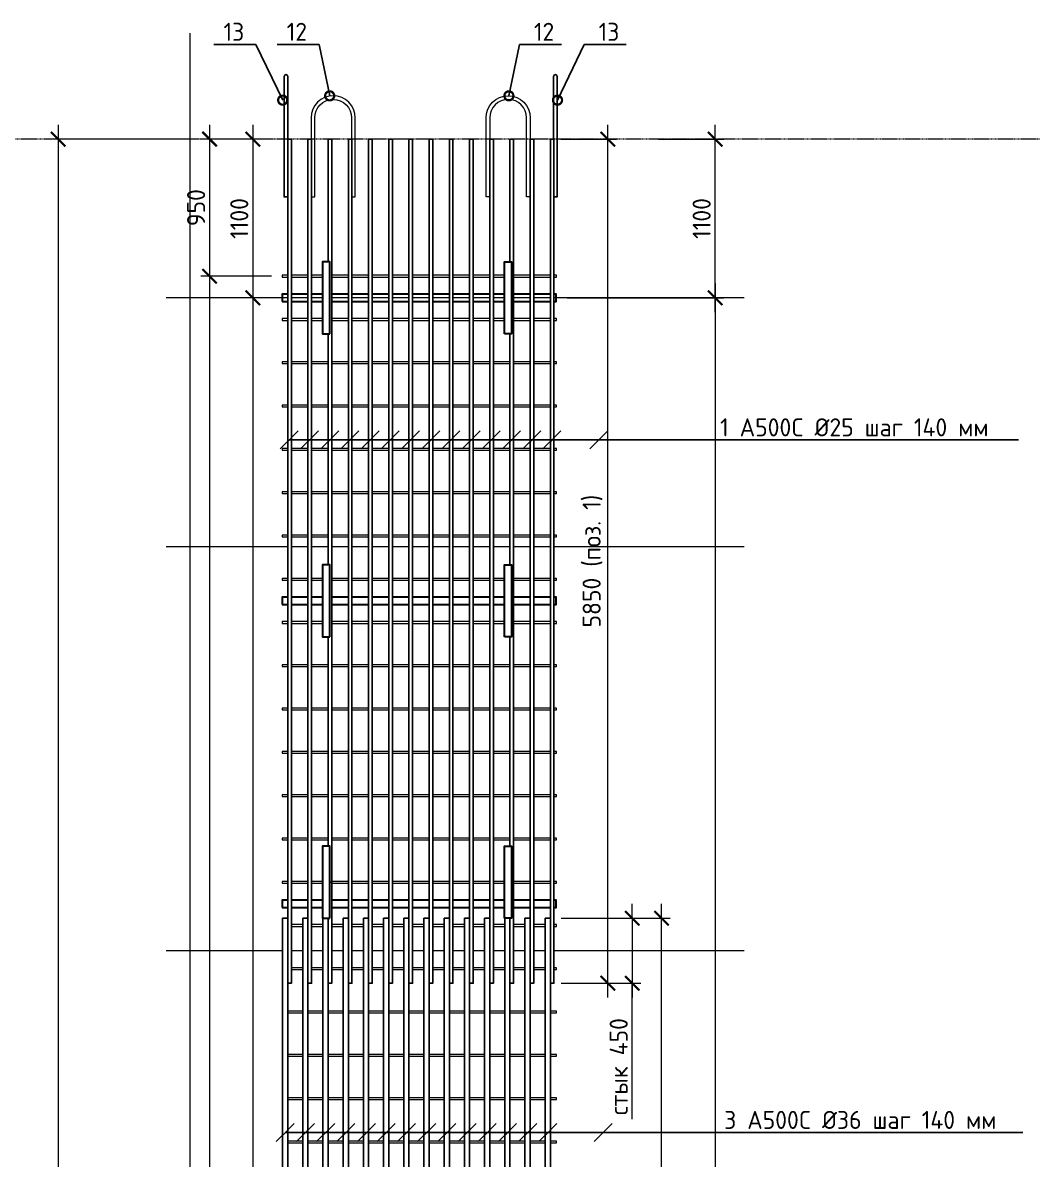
# Model space of a CAD drawing. Header units: millimetres. Extents: x -65574 to 111613, y -106550 to -50518.
# Drawn here: x 17013 to 24010, y -77123 to -69246 of the extents above; entities that cross this region are included whole.
import ezdxf
from ezdxf import colors
from ezdxf.entities.mleader import LeaderData, LeaderLine
from ezdxf.math import Vec2, Vec3

# ---------------------------------------------------------------- set-up
doc = ezdxf.new("R2010")
doc.units = ezdxf.units.MM
doc.linetypes.add('невидимая', pattern=[0.375, 0.25, -0.125])
doc.layers.get('Defpoints').update_dxf_attribs({"color": 6})
doc.layers.add('Dim', color=11, linetype='Continuous', lineweight=13)
doc.layers.add('К_Арматура', color=140, linetype='Continuous')
doc.styles.add('GOST-2.304_Type-B', font='GOST Common.ttf')
doc.styles.get("Standard").update_dxf_attribs({"font": 'arial.ttf'})
doc.dimstyles.new('УРСТ', dxfattribs={"dimtxt": 2.5, "dimasz": 2, "dimexe": 1.2, "dimexo": 1.5, "dimtad": 1, "dimdec": 0, "dimrnd": 1, "dimtxsty": 'GOST-2.304_Type-B', "dimblk": 'ARCHTICK', "dimcen": 2, "dimdle": 2, "dimazin": 3, "dimtfac": 1, "dimtdec": 0, "dimtmove": 1, "dimatfit": 0, "dimldrblk": 'NONE', "dimlwd": 15, "dimlwe": 15})

# ---------------------------------------------------------------- blocks, each defined once
blk = doc.blocks.new('*U32')
at = {"lineweight": 30, "ltscale": 100}
blk.add_lwpolyline([(-950, -25), (950, -25), (950, 25), (-950, 25)], close=True, dxfattribs=at)
blk = doc.blocks.new('*U33')
at = {"color": 0, "linetype": 'ByBlock', "lineweight": -2, "transparency": 16777216}
for p in [(0, 0), (0, -2100), (0, -4200)]:
    blk.add_blockref('*U32', p, dxfattribs=at)
blk = doc.blocks.new('_ArchTick')
at = {"color": 0, "linetype": 'ByBlock', "const_width": 0.15}
blk.add_lwpolyline([(-0.5, -0.5), (0.5, 0.5)], dxfattribs=at)
blk = doc.blocks.new('*D138')
at = {"color": 0, "lineweight": 15, "ltscale": 100, "transparency": 16777216}
for p, q in [((18607.8, -69952.8), (18607.8, -71252.8)), ((18744.7, -70052.8), (18547.8, -70052.8)), ((19041.1, -71152.8), (18547.8, -71152.8))]:
    blk.add_line(p, q, dxfattribs=at)
at = {"layer": 'Defpoints', "color": 0, "lineweight": -2, "ltscale": 100, "transparency": 16777216}
for p in [(18819.7, -70052.8), (18607.8, -71152.8), (19116.1, -71152.8)]:
    blk.add_point(p, dxfattribs=at)
at = {"color": 0, "lineweight": 15, "ltscale": 100, "transparency": 16777216, "xscale": 100, "yscale": 100, "zscale": 100}
for p, rotation in [((18607.8, -70052.8), 90), ((18607.8, -71152.8), 270)]:
    blk.add_blockref('_ArchTick', p, dxfattribs=dict(at, rotation=rotation))
at = {"color": 0, "lineweight": 15, "ltscale": 100, "transparency": 16777216, "insert": (18514, -70602.8), "char_height": 125, "attachment_point": 5, "rotation": 90, "style": 'GOST-2.304_Type-B'}
blk.add_mtext('\\A1;1100', dxfattribs=at)
blk = doc.blocks.new('_None')
blk = doc.blocks.new('*D139')
at = {"color": 0, "lineweight": 15, "ltscale": 100, "transparency": 16777216}
for p, q in [((18607.8, -71052.8), (18607.8, -100652.8)), ((19041.1, -71152.8), (18547.8, -71152.8)), ((18736.1, -100552.8), (18547.8, -100552.8))]:
    blk.add_line(p, q, dxfattribs=at)
at = {"layer": 'Defpoints', "color": 0, "lineweight": -2, "ltscale": 100, "transparency": 16777216}
for p in [(19116.1, -71152.8), (18607.8, -100552.8), (18811.1, -100552.8)]:
    blk.add_point(p, dxfattribs=at)
at = {"color": 0, "lineweight": 15, "ltscale": 100, "transparency": 16777216, "xscale": 100, "yscale": 100, "zscale": 100}
for p, rotation in [((18607.8, -71152.8), 90), ((18607.8, -100552.8), 270)]:
    blk.add_blockref('_ArchTick', p, dxfattribs=dict(at, rotation=rotation))
at = {"color": 0, "lineweight": 15, "ltscale": 100, "transparency": 16777216, "insert": (18495.3, -85852.8), "char_height": 125, "width": 2235.515, "attachment_point": 5, "rotation": 90, "style": 'GOST-2.304_Type-B'}
blk.add_mtext('\\A1;14х2100=29400 (Ф1,Ф2,Ф3,Ф4)', dxfattribs=at)
blk = doc.blocks.new('*D140')
at = {"color": 0, "lineweight": 15, "ltscale": 100, "transparency": 16777216}
for p, q in [((18308.5, -69952.8), (18308.5, -71102.8)), ((18614.7, -70052.8), (18248.5, -70052.8)), ((18736.6, -71002.8), (18248.5, -71002.8))]:
    blk.add_line(p, q, dxfattribs=at)
at = {"layer": 'Defpoints', "color": 0, "lineweight": -2, "ltscale": 100, "transparency": 16777216}
for p in [(18689.7, -70052.8), (18308.5, -71002.8), (18811.6, -71002.8)]:
    blk.add_point(p, dxfattribs=at)
at = {"color": 0, "lineweight": 15, "ltscale": 100, "transparency": 16777216, "xscale": 100, "yscale": 100, "zscale": 100}
for p, rotation in [((18308.5, -70052.8), 90), ((18308.5, -71002.8), 270)]:
    blk.add_blockref('_ArchTick', p, dxfattribs=dict(at, rotation=rotation))
at = {"color": 0, "lineweight": 15, "ltscale": 100, "transparency": 16777216, "insert": (18214.7, -70527.8), "char_height": 125, "attachment_point": 5, "rotation": 90, "style": 'GOST-2.304_Type-B'}
blk.add_mtext('\\A1;950', dxfattribs=at)
blk = doc.blocks.new('*D142')
at = {"color": 0, "lineweight": 15, "ltscale": 100, "transparency": 16777216}
for p, q in [((21812.2, -71252.8), (21812.2, -69952.8)), ((21419.1, -70052.8), (21872.2, -70052.8)), ((20786.1, -71152.8), (21872.2, -71152.8))]:
    blk.add_line(p, q, dxfattribs=at)
at = {"layer": 'Defpoints', "color": 0, "lineweight": -2, "ltscale": 100, "transparency": 16777216}
for p in [(21344.1, -70052.8), (21812.2, -70052.8), (20711.1, -71152.8)]:
    blk.add_point(p, dxfattribs=at)
at = {"color": 0, "lineweight": 15, "ltscale": 100, "transparency": 16777216, "xscale": 100, "yscale": 100, "zscale": 100}
for p, rotation in [((21812.2, -70052.8), 90), ((21812.2, -71152.8), 270)]:
    blk.add_blockref('_ArchTick', p, dxfattribs=dict(at, rotation=rotation))
at = {"color": 0, "lineweight": 15, "ltscale": 100, "transparency": 16777216, "insert": (21718.5, -70602.8), "char_height": 125, "attachment_point": 5, "rotation": 90, "style": 'GOST-2.304_Type-B'}
blk.add_mtext('\\A1;1100', dxfattribs=at)
blk = doc.blocks.new('*D143')
at = {"color": 0, "lineweight": 15, "ltscale": 100, "transparency": 16777216}
for p, q in [((21812.2, -71052.8), (21812.2, -100652.8)), ((20786.1, -71152.8), (21872.2, -71152.8)), ((20786.1, -100552.8), (21872.2, -100552.8))]:
    blk.add_line(p, q, dxfattribs=at)
at = {"layer": 'Defpoints', "color": 0, "lineweight": -2, "ltscale": 100, "transparency": 16777216}
for p in [(20711.1, -71152.8), (20711.1, -100552.8), (21812.2, -100552.8)]:
    blk.add_point(p, dxfattribs=at)
at = {"color": 0, "lineweight": 15, "ltscale": 100, "transparency": 16777216, "xscale": 100, "yscale": 100, "zscale": 100}
for p, rotation in [((21812.2, -71152.8), 90), ((21812.2, -100552.8), 270)]:
    blk.add_blockref('_ArchTick', p, dxfattribs=dict(at, rotation=rotation))
at = {"color": 0, "lineweight": 15, "ltscale": 100, "transparency": 16777216, "insert": (21706, -85852.8), "char_height": 125, "attachment_point": 5, "rotation": 90, "style": 'GOST-2.304_Type-B'}
blk.add_mtext('\\A1;14х2100=29400 (поз. Р17)', dxfattribs=at)
blk = doc.blocks.new('_DotSmall')
at = {"color": 0, "linetype": 'ByBlock', "const_width": 0.5}
blk.add_lwpolyline([(-0.0625, 0, 1), (0.0625, 0, 1)], format="xyb", close=True, dxfattribs=at)
blk = doc.blocks.new('*U34')
at = {"color": 0}
blk.add_wipeout([(-14, 11700), (11, 11700), (11, 5850), (-14, 5850)], dxfattribs=at)
at = {"color": 0, "ltscale": 100}
blk.add_lwpolyline([(-14, 11700), (11, 11700), (11, 5850), (-14, 5850)], close=True, dxfattribs=at)
blk = doc.blocks.new('*U35')
at = {"color": 0, "linetype": 'ByBlock', "lineweight": -2, "transparency": 16777216}
for p in [(0, 0), (140, 0), (280, 0), (420, 0), (560, 0), (700, 0), (840, 0), (980, 0), (1120, 0), (1260, 0), (1400, 0), (1540, 0), (1680, 0), (1820, 0)]:
    blk.add_blockref('*U34', p, dxfattribs=at)
blk = doc.blocks.new('*U16')
at = {"lineweight": -2}
blk.add_wipeout([(-22, 7525.389778), (14, 7525.389778), (14, -4174.610222), (-22, -4174.610222)], dxfattribs=at)
at = {"ltscale": 100}
blk.add_lwpolyline([(-22, 7525.389778), (14, 7525.389778), (14, -4174.610222), (-22, -4174.610222)], close=True, dxfattribs=at)
blk = doc.blocks.new('*U17')
at = {"color": 0, "linetype": 'ByBlock', "lineweight": -2, "transparency": 16777216}
for p in [(0, 0), (140, 0), (280, 0), (420, 0), (560, 0), (700, 0), (840, 0), (980, 0), (1120, 0), (1260, 0), (1400, 0), (1540, 0), (1680, 0), (1820, 0)]:
    blk.add_blockref('*U16', p, dxfattribs=at)
blk = doc.blocks.new('_Oblique')
at = {"color": 0, "linetype": 'ByBlock', "lineweight": -2}
blk.add_line((-0.5, -0.5), (0.5, 0.5), dxfattribs=at)
blk = doc.blocks.new('*D86')
at = {"color": 0, "lineweight": 15, "transparency": 16777216}
for p, q in [((21440.6, -87252.8), (21440.6, -75352.8)), ((20745.1, -75452.8), (21500.6, -75452.8)), ((20745.1, -87152.8), (21500.6, -87152.8))]:
    blk.add_line(p, q, dxfattribs=at)
at = {"layer": 'Defpoints', "color": 0, "lineweight": -2, "transparency": 16777216}
for p in [(20670.1, -75452.8), (21440.6, -75452.8), (20670.1, -87152.8)]:
    blk.add_point(p, dxfattribs=at)
at = {"color": 0, "lineweight": 15, "transparency": 16777216, "xscale": 100, "yscale": 100, "zscale": 100}
for p, rotation in [((21440.6, -75452.8), 90), ((21440.6, -87152.8), 270)]:
    blk.add_blockref('_ArchTick', p, dxfattribs=dict(at, rotation=rotation))
at = {"color": 0, "lineweight": 15, "transparency": 16777216, "insert": (21334.3, -81302.8), "char_height": 125, "attachment_point": 5, "rotation": 90, "style": 'GOST-2.304_Type-B'}
blk.add_mtext('\\A1;11700 (поз. 3)', dxfattribs=at)
blk = doc.blocks.new('*D87')
at = {"color": 0, "lineweight": 15, "transparency": 16777216}
for p, q in [((21068.5, -76002.8), (21068.5, -69952.8)), ((20741.7, -70052.8), (21128.5, -70052.8)), ((20745.1, -75902.8), (21128.5, -75902.8))]:
    blk.add_line(p, q, dxfattribs=at)
at = {"layer": 'Defpoints', "color": 0, "lineweight": -2, "transparency": 16777216}
for p in [(20666.7, -70052.8), (21068.5, -70052.8), (20670.1, -75902.8)]:
    blk.add_point(p, dxfattribs=at)
at = {"color": 0, "lineweight": 15, "transparency": 16777216, "xscale": 100, "yscale": 100, "zscale": 100}
for p, rotation in [((21068.5, -70052.8), 90), ((21068.5, -75902.8), 270)]:
    blk.add_blockref('_ArchTick', p, dxfattribs=dict(at, rotation=rotation))
at = {"color": 0, "lineweight": 15, "transparency": 16777216, "insert": (20962.3, -72977.8), "char_height": 125, "attachment_point": 5, "rotation": 90, "style": 'GOST-2.304_Type-B'}
blk.add_mtext('\\A1;5850 (поз. 1)', dxfattribs=at)
blk = doc.blocks.new('*D163')
at = {"color": 0, "lineweight": 15, "ltscale": 100, "transparency": 16777216}
for p, q in [((18308.5, -70902.8), (18308.5, -100802.8)), ((18736.6, -71002.8), (18248.5, -71002.8)), ((18736.6, -100702.8), (18248.5, -100702.8))]:
    blk.add_line(p, q, dxfattribs=at)
at = {"layer": 'Defpoints', "color": 0, "lineweight": -2, "ltscale": 100, "transparency": 16777216}
for p in [(18811.6, -71002.8), (18308.5, -100702.8), (18811.6, -100702.8)]:
    blk.add_point(p, dxfattribs=at)
at = {"color": 0, "lineweight": 15, "ltscale": 100, "transparency": 16777216, "xscale": 100, "yscale": 100, "zscale": 100}
for p, rotation in [((18308.5, -71002.8), 90), ((18308.5, -100702.8), 270)]:
    blk.add_blockref('_ArchTick', p, dxfattribs=dict(at, rotation=rotation))
at = {"color": 0, "lineweight": 15, "ltscale": 100, "transparency": 16777216, "insert": (18202.2, -85852.8), "char_height": 125, "attachment_point": 5, "rotation": 90, "style": 'GOST-2.304_Type-B'}
blk.add_mtext('\\A1;99х300=29700 (поз. 9)', dxfattribs=at)
blk = doc.blocks.new('*U166')
at = {"lineweight": 15}
blk.add_lwpolyline([(-950, 6), (-950, -6), (950, -6), (950, 6)], close=True, dxfattribs=at)
blk = doc.blocks.new('*U167')
at = {"color": 0, "linetype": 'ByBlock', "lineweight": -2, "transparency": 16777216}
for p in [(0, 0), (0, -300), (0, -600), (0, -900), (0, -1200), (0, -1500), (0, -1800), (0, -2100), (0, -2400), (0, -2700), (0, -3000), (0, -3300), (0, -3600), (0, -3900), (0, -4200), (0, -4500), (0, -4800), (0, -5100), (0, -5400), (0, -5700), (0, -6000)]:
    blk.add_blockref('*U166', p, dxfattribs=at)
blk = doc.blocks.new('*D191')
at = {"color": 0, "lineweight": 15, "transparency": 16777216}
for p, q in [((17258.9, -69952.8), (17258.9, -101102.8)), ((18233.5, -70052.8), (17198.9, -70052.8)), ((18775.1, -101002.8), (17198.9, -101002.8))]:
    blk.add_line(p, q, dxfattribs=at)
at = {"layer": 'Defpoints', "color": 0, "lineweight": -2, "transparency": 16777216}
for p in [(18308.5, -70052.8), (17258.9, -101002.8), (18850.1, -101002.8)]:
    blk.add_point(p, dxfattribs=at)
at = {"color": 0, "lineweight": 15, "transparency": 16777216, "xscale": 100, "yscale": 100, "zscale": 100}
for p, rotation in [((17258.9, -70052.8), 90), ((17258.9, -101002.8), 270)]:
    blk.add_blockref('_ArchTick', p, dxfattribs=dict(at, rotation=rotation))
at = {"color": 0, "lineweight": -2, "transparency": 16777216, "insert": (17165.2, -85527.8), "char_height": 125, "attachment_point": 5, "rotation": 90, "style": 'GOST-2.304_Type-B'}
blk.add_mtext('\\A1;30950', dxfattribs=at)
blk = doc.blocks.new('*D196')
at = {"color": 0, "lineweight": 15, "transparency": 16777216}
for p, q in [((21237.4, -75452.8), (21237.4, -75352.8)), ((20745.1, -75452.8), (21297.4, -75452.8)), ((21237.4, -75452.8), (21237.4, -75902.8)), ((21237.4, -75452.8), (21237.4, -75902.8)), ((20745.1, -75902.8), (21297.4, -75902.8)), ((21237.4, -75902.8), (21237.4, -76002.8)), ((21237.4, -76845.9), (21237.4, -75902.8))]:
    blk.add_line(p, q, dxfattribs=at)
at = {"layer": 'Defpoints', "color": 0, "lineweight": -2, "transparency": 16777216}
for p in [(20670.1, -75452.8), (20670.1, -75902.8), (21237.4, -75902.8)]:
    blk.add_point(p, dxfattribs=at)
at = {"color": 0, "lineweight": 15, "transparency": 16777216, "xscale": 100, "yscale": 100, "zscale": 100}
for p, rotation in [((21237.4, -75452.8), 270), ((21237.4, -75902.8), 90)]:
    blk.add_blockref('_ArchTick', p, dxfattribs=dict(at, rotation=rotation))
at = {"color": 0, "lineweight": 15, "transparency": 16777216, "insert": (21143.6, -76480.7), "char_height": 125, "attachment_point": 5, "rotation": 90, "style": 'GOST-2.304_Type-B'}
blk.add_mtext('\\A1;стык 450', dxfattribs=at)

msp = doc.modelspace()

# ---------------------------------------------------------------- linework, layer by layer
at = {"linetype": 'невидимая', "lineweight": 5, "ltscale": 25}
msp.add_line((44252, -70052.8), (2493.9, -70052.8), dxfattribs=at)
at = {"color": 0, "lineweight": 15}
for points in [[(18172.4, -69317.7), (18172.4, -101737.5)], [(22012.7, -71152.8), (18006.3, -71152.8)], [(22012.7, -72877.8), (18006.3, -72877.8)], [(22012.7, -75677.8), (18006.3, -75677.8)]]:
    msp.add_lwpolyline(points, dxfattribs=at)
at = {"layer": 'К_Арматура', "color": 0}
for points in [[(18850.1, -69618), (18850.1, -70452.8), (18825.1, -70452.8), (18825.1, -69618, -1), (18850.1, -69618, -1)], [(20692.1, -69618), (20692.1, -70452.8), (20717.1, -70452.8), (20717.1, -69618, 1), (20692.1, -69618, 1)]]:
    msp.add_lwpolyline(points, format="xyb", dxfattribs=at)

# ---------------------------------------------------------------- block references
at = {"color": 0, "lineweight": -2}
msp.add_blockref('*U167', (19761.6, -71002.8), dxfattribs=at)
at = {"color": 0}
msp.add_blockref('*U33', (19761.1, -71152.8), dxfattribs=at)

# ---------------------------------------------------------------- dimensions: what is measured, and where the dimension line sits
at = {"color": 0, "lineweight": 15, "ltscale": 100}
for base, p1, p2, picture, middle in [((18308.5, -71002.8), (18689.7, -70052.8), (18811.6, -71002.8), '*D140', (18308.5, -70527.8)), ((21812.2, -70052.8), (20711.1, -71152.8), (21344.1, -70052.8), '*D142', (21812.2, -70602.8))]:
    dim = msp.add_linear_dim(base=base, p1=p1, p2=p2, angle=90, dimstyle='УРСТ', override={"dimscale": 0}, dxfattribs=at)
    dim.commit()
    dim.dimension.update_dxf_attribs({"geometry": picture, "text_midpoint": middle, "dimtype": 160})
dim = msp.add_linear_dim(base=(18607.8, -71152.8), p1=(18819.7, -70052.8), p2=(19116.1, -71152.8), angle=90, dimstyle='УРСТ', override={"dimscale": 0}, dxfattribs=at)
dim.commit()
dim.dimension.update_dxf_attribs({"geometry": '*D138', "text_midpoint": (18514, -70602.8)})
for base, p1, p2, text, picture, middle in [((18607.8, -100552.8), (19116.1, -71152.8), (18811.1, -100552.8), '14х2100=29400 (Ф1,Ф2,Ф3,Ф4)', '*D139', (18495.3, -85852.8)), ((21812.2, -100552.8), (20711.1, -71152.8), (20711.1, -100552.8), '14х2100=29400 (поз. Р17)', '*D143', (21706, -85852.8))]:
    dim = msp.add_linear_dim(base=base, p1=p1, p2=p2, angle=90, text=text, dimstyle='УРСТ', override={"dimscale": 0}, dxfattribs=at)
    dim.commit()
    dim.dimension.update_dxf_attribs({"geometry": picture, "text_midpoint": middle})

# ---------------------------------------------------------------- leaders
ml = msp.add_multileader_mtext('Standard', dxfattribs=at)
ml.set_content('13', style='GOST-2.304_Type-B')
ml.set_leader_properties()
ml.set_arrow_properties(name='DOTSMALL')
ml.build(insert=Vec2(0, 0))
ml.multileader.update_dxf_attribs({"text_left_attachment_type": 6, "text_right_attachment_type": 6, "dogleg_length": 1, "arrow_head_size": 125, "scale": 50})
ctx = ml.context
ctx.base_point, ctx.scale, ctx.char_height, ctx.arrow_head_size, ctx.landing_gap_size, ctx.plane_origin = Vec3(18354.8, -69396.6), 50, 125, 125, 50, Vec3(18658.2, -69834.8)
ctx.left_attachment, ctx.right_attachment = 6, 6
notes = []
notes.append((ctx, [(0, (1, 1, 0), (18629.8, -69396.6), (-1, 0), 50, [(0, [(18814.8, -69782.8)], 0, [])])]))
ctx.mtext.insert, ctx.mtext.width, ctx.mtext.flow_direction = Vec3(18404.8, -69246.6), 100, 5
ml = msp.add_multileader_mtext('Standard', dxfattribs=at)
ml.set_content('12', style='GOST-2.304_Type-B')
ml.set_leader_properties()
ml.set_arrow_properties(name='DOTSMALL')
ml.build(insert=Vec2(0, 0))
ml.multileader.update_dxf_attribs({"text_left_attachment_type": 6, "text_right_attachment_type": 6, "dogleg_length": 1, "arrow_head_size": 125, "scale": 50})
ctx = ml.context
ctx.base_point, ctx.scale, ctx.char_height, ctx.arrow_head_size, ctx.landing_gap_size, ctx.plane_origin = Vec3(18792.6, -69396.6), 50, 125, 125, 50, Vec3(19096, -69834.8)
ctx.left_attachment, ctx.right_attachment = 6, 6
notes.append((ctx, [(0, (1, 1, 0), (19067.6, -69396.6), (-1, 0), 50, [(0, [(19140.7, -69752.8)], 0, [])])]))
ctx.mtext.insert, ctx.mtext.flow_direction = Vec3(18842.6, -69246.6), 5
ml = msp.add_multileader_mtext('Standard', dxfattribs=at)
ml.set_content('12', style='GOST-2.304_Type-B')
ml.set_leader_properties()
ml.set_arrow_properties(name='DOTSMALL')
ml.build(insert=Vec2(0, 0))
ml.multileader.update_dxf_attribs({"text_left_attachment_type": 6, "text_right_attachment_type": 6, "dogleg_length": 1, "arrow_head_size": 125, "scale": 50})
ctx = ml.context
ctx.base_point, ctx.scale, ctx.char_height, ctx.arrow_head_size, ctx.landing_gap_size, ctx.plane_origin = Vec3(20505.7, -69396.6), 50, 125, 125, 50, Vec3(20427.3, -69834.8)
ctx.left_attachment, ctx.right_attachment = 6, 6
notes.append((ctx, [(0, (1, 1, 0), (20455.7, -69396.6), (1, 0), 50, [(0, [(20382.6, -69752.8)], 0, [])])]))
ctx.mtext.insert, ctx.mtext.flow_direction = Vec3(20555.7, -69246.6), 5
ml = msp.add_multileader_mtext('Standard', dxfattribs=at)
ml.set_content('13', style='GOST-2.304_Type-B')
ml.set_leader_properties()
ml.set_arrow_properties(name='DOTSMALL')
ml.build(insert=Vec2(0, 0))
ml.multileader.update_dxf_attribs({"text_left_attachment_type": 6, "text_right_attachment_type": 6, "dogleg_length": 1, "arrow_head_size": 125, "scale": 50})
ctx = ml.context
ctx.base_point, ctx.scale, ctx.char_height, ctx.arrow_head_size, ctx.landing_gap_size, ctx.plane_origin = Vec3(20954.7, -69396.6), 50, 125, 125, 50, Vec3(20876.3, -69834.8)
ctx.left_attachment, ctx.right_attachment = 6, 6
notes.append((ctx, [(0, (1, 1, 0), (20904.7, -69396.6), (1, 0), 50, [(0, [(20719.7, -69782.8)], 0, [])])]))
ctx.mtext.insert, ctx.mtext.flow_direction = Vec3(21004.7, -69246.6), 5
at = {"layer": 'Dim', "color": 0, "lineweight": 15, "ltscale": 100}
ml = msp.add_multileader_mtext('Standard', dxfattribs=at)
ml.set_content('{\\C0;Г}', color=2, style='GOST-2.304_Type-B')
ml.set_leader_properties(linetype='ByLayer', lineweight=13)
ml.set_arrow_properties(name='NONE')
ml.build(insert=Vec2(0, 0))
ml.multileader.update_dxf_attribs({"has_dogleg": 0, "text_left_attachment_type": 6, "text_right_attachment_type": 6, "dogleg_length": 0, "arrow_head_size": 125, "scale": 50})
ctx = ml.context
ctx.base_point, ctx.scale, ctx.char_height, ctx.arrow_head_size, ctx.landing_gap_size, ctx.plane_origin = Vec3(27555.3, -69571.6), 50, 125, 125, 100, Vec3(19954, -72706.6)
ctx.left_attachment, ctx.right_attachment, ctx.text_align_type = 6, 6, 1
notes.append((ctx, [(0, (1, 1, 0), (27555.3, -69571.6), (1, 0), 0, [(1, [(27390.4, -69744.3)], 0, [])])]))
ctx.mtext.insert, ctx.mtext.width, ctx.mtext.alignment, ctx.mtext.flow_direction = Vec3(27686.6, -69421.6), 278.609, 2, 5
for ctx, leaders in notes:
    for number, flags, end, landing, length, lines in leaders:
        leader = LeaderData()
        leader.index, (leader.has_last_leader_line, leader.has_dogleg_vector, leader.attachment_direction) = number, flags
        leader.last_leader_point, leader.dogleg_vector, leader.dogleg_length = Vec3(end), Vec3(landing), length
        for number, points, colour, breaks in lines:
            line = LeaderLine()
            line.index, line.vertices, line.color, line.breaks = number, Vec3.list(points), colors.encode_raw_color(colour), breaks
            leader.lines.append(line)
        ctx.leaders.append(leader)

# ---------------------------------------------------------------- next in the draw order: block references
at = {"color": 0}
msp.add_blockref('*U35', (18864.1, -81752.8), dxfattribs=at)

# ---------------------------------------------------------------- next in the draw order: linework, layer by layer
at = {"lineweight": -2}
msp.add_line((19130.1, -75202.8), (19152.1, -75202.8), dxfattribs=at)
at = {"color": 0, "lineweight": 15, "ltscale": 100}
for points in [[(19037.1, -70452.8), (19037.1, -69905.3, -1), (19292.1, -69905.3), (19292.1, -70452.8), (19317.1, -70452.8), (19317.1, -69905.3, 1), (19012.1, -69905.3), (19012.1, -70452.8)], [(20505.1, -70452.8), (20505.1, -69905.3, 1), (20250.1, -69905.3), (20250.1, -70452.8), (20225.1, -70452.8), (20225.1, -69905.3, -1), (20530.1, -69905.3), (20530.1, -70452.8)]]:
    msp.add_lwpolyline(points, format="xyb", close=True, dxfattribs=at)

# ---------------------------------------------------------------- next in the draw order: block references
at = {"color": 0, "lineweight": -2}
msp.add_blockref('*U17', (18836.1, -82978.2), dxfattribs=at)

# ---------------------------------------------------------------- next in the draw order: leaders
at = {"color": 0, "lineweight": 15}
ml = msp.add_multileader_mtext('Standard', dxfattribs=at)
ml.set_content('{\\fGOST Common|b0|i0|c204|p34;1 A500C %%C25 шаг 140\\fGOST Common|b0|i0|c0|p34; \\fGOST Common|b0|i0|c204|p34;мм}')
ml.set_leader_properties()
ml.set_arrow_properties(name='OBLIQUE')
ml.build(insert=Vec2(0, 0))
ml.multileader.update_dxf_attribs({"text_left_attachment_type": 6, "text_right_attachment_type": 6, "dogleg_length": 0.842, "arrow_head_size": 125, "scale": 50})
ctx = ml.context
ctx.base_point, ctx.scale, ctx.char_height, ctx.arrow_head_size, ctx.landing_gap_size, ctx.plane_origin = Vec3(21950.2, -72137.8), 50, 125, 125, 5, Vec3(21055.7, -72137.8)
ctx.left_attachment, ctx.right_attachment, ctx.text_align_type = 6, 6, 2
notes = []
notes.append((ctx, [(0, (1, 1, 0), (20944.1, -72137.8), (1, 0), 1006.1, [(2, [(20680.7, -72137.8)], 0, []), (3, [(20540.7, -72137.8)], 0, []), (4, [(20400.7, -72137.8)], 0, []), (5, [(20260.7, -72137.8)], 0, []), (6, [(19980.7, -72137.8)], 0, []), (7, [(19840.7, -72137.8)], 0, []), (8, [(19700.7, -72137.8)], 0, []), (9, [(19560.7, -72137.8)], 0, []), (10, [(19420.7, -72137.8)], 0, []), (11, [(19280.7, -72137.8)], 0, []), (12, [(19140.7, -72137.8)], 0, []), (13, [(19000.7, -72137.8)], 0, []), (14, [(18860.7, -72137.8)], 0, []), (1, [(21005.2, -72137.8)], 0, []), (0, [(20120.7, -72137.8)], 0, [])])]))
ctx.mtext.insert, ctx.mtext.width, ctx.mtext.alignment, ctx.mtext.flow_direction = Vec3(23706.7, -71987.8), 1785.618, 3, 5
at = {"layer": 'Dim', "color": 0, "lineweight": 15, "ltscale": 100}
ml = msp.add_multileader_mtext('Standard', dxfattribs=at)
ml.set_content('{\\C0;1\\PА500C \\fISOCPEUR|b0|i0|c204|p34;%%C\\fISOCPEUR|b0|i0|c0|p34;25 \\fISOCPEUR|b0|i0|c204|p34;шаг 140\\fISOCPEUR|b0|i0|c0|p34; \\fISOCPEUR|b0|i0|c204|p34;мм}', color=2, style='GOST-2.304_Type-B')
ml.set_leader_properties(color=256, linetype='ByLayer', lineweight=13)
ml.set_arrow_properties(name='NONE')
ml.build(insert=Vec2(0, 0))
ml.multileader.update_dxf_attribs({"has_dogleg": 0, "text_left_attachment_type": 6, "text_right_attachment_type": 6, "dogleg_length": 0, "arrow_head_size": 125, "scale": 50})
ctx = ml.context
ctx.base_point, ctx.scale, ctx.char_height, ctx.arrow_head_size, ctx.landing_gap_size, ctx.plane_origin = Vec3(11894.6, -70817.5), 50, 125, 125, 100, Vec3(7500.8, -73442.3)
ctx.left_attachment, ctx.right_attachment, ctx.text_align_type = 6, 6, 1
notes.append((ctx, [(1, (1, 1, 0), (12969.6, -70817.5), (-1, 0), 0, [(1, [(13209.3, -71172)], 0, [])])]))
ctx.mtext.insert, ctx.mtext.width, ctx.mtext.alignment, ctx.mtext.flow_direction = Vec3(12432.1, -70667.5), 923.119, 2, 5
ml = msp.add_multileader_mtext('Standard', dxfattribs=at)
ml.set_content('{\\C0;2\\PА500C \\fISOCPEUR|b0|i0|c204|p34;%%C\\fISOCPEUR|b0|i0|c0|p34;22 \\fISOCPEUR|b0|i0|c204|p34;шаг 140\\fISOCPEUR|b0|i0|c0|p34; \\fISOCPEUR|b0|i0|c204|p34;мм}', color=2, style='GOST-2.304_Type-B')
ml.set_leader_properties(color=256, linetype='ByLayer', lineweight=13)
ml.set_arrow_properties(name='NONE')
ml.build(insert=Vec2(0, 0))
ml.multileader.update_dxf_attribs({"has_dogleg": 0, "text_left_attachment_type": 6, "text_right_attachment_type": 6, "dogleg_length": 0, "arrow_head_size": 125, "scale": 50})
ctx = ml.context
ctx.base_point, ctx.scale, ctx.char_height, ctx.arrow_head_size, ctx.landing_gap_size, ctx.plane_origin = Vec3(7683.5, -71120.2), 50, 125, 125, 100, Vec3(3289.7, -73745)
ctx.left_attachment, ctx.right_attachment, ctx.text_align_type = 6, 6, 1
notes.append((ctx, [(1, (1, 1, 0), (8758.5, -71120.2), (-1, 0), 0, [(1, [(8998.2, -71474.8)], 0, [])])]))
ctx.mtext.insert, ctx.mtext.width, ctx.mtext.alignment, ctx.mtext.flow_direction = Vec3(8221, -70970.2), 923.119, 2, 5
ml = msp.add_multileader_mtext('Standard', dxfattribs=at)
ml.set_content('{\\C0;В}', color=2, style='GOST-2.304_Type-B')
ml.set_leader_properties(linetype='ByLayer', lineweight=13)
ml.set_arrow_properties(name='NONE')
ml.build(insert=Vec2(0, 0))
ml.multileader.update_dxf_attribs({"has_dogleg": 0, "text_left_attachment_type": 6, "text_right_attachment_type": 6, "dogleg_length": 0, "arrow_head_size": 125, "scale": 50})
ctx = ml.context
ctx.base_point, ctx.scale, ctx.char_height, ctx.arrow_head_size, ctx.landing_gap_size, ctx.plane_origin = Vec3(13847.6, -75165.9), 50, 125, 125, 100, Vec3(6507.3, -78786.7)
ctx.left_attachment, ctx.right_attachment, ctx.text_align_type = 6, 6, 1
notes.append((ctx, [(0, (1, 1, 0), (13847.6, -75165.9), (1, 0), 0, [(1, [(13667.4, -75389)], 0, [])])]))
ctx.mtext.insert, ctx.mtext.width, ctx.mtext.alignment, ctx.mtext.flow_direction = Vec3(13985.1, -75015.9), 278.609, 2, 5
for ctx, leaders in notes:
    for number, flags, end, landing, length, lines in leaders:
        leader = LeaderData()
        leader.index, (leader.has_last_leader_line, leader.has_dogleg_vector, leader.attachment_direction) = number, flags
        leader.last_leader_point, leader.dogleg_vector, leader.dogleg_length = Vec3(end), Vec3(landing), length
        for number, points, colour, breaks in lines:
            line = LeaderLine()
            line.index, line.vertices, line.color, line.breaks = number, Vec3.list(points), colors.encode_raw_color(colour), breaks
            leader.lines.append(line)
        ctx.leaders.append(leader)

# ---------------------------------------------------------------- next in the draw order: wipeouts: each hides what was drawn before it
for points in [[(19141.1, -73002.8), (19091.1, -73002.8), (19091.1, -73502.8), (19141.1, -73502.8)], [(20351.1, -73002.8), (20401.1, -73002.8), (20401.1, -73502.8), (20351.1, -73502.8)]]:
    msp.add_wipeout(points)

# ---------------------------------------------------------------- next in the draw order: linework, layer by layer
at = {"lineweight": 30, "ltscale": 100}
for points in [[(19141.1, -73502.8), (19141.1, -73002.8), (19091.1, -73002.8), (19091.1, -73502.8)], [(20351.1, -73502.8), (20351.1, -73002.8), (20401.1, -73002.8), (20401.1, -73502.8)]]:
    msp.add_lwpolyline(points, close=True, dxfattribs=at)

# ---------------------------------------------------------------- next in the draw order: dimensions: what is measured, and where the dimension line sits
at = {"color": 0, "lineweight": -2}
dim = msp.add_linear_dim(base=(17258.9, -101002.8), p1=(18308.5, -70052.8), p2=(18850.1, -101002.8), angle=90, dimstyle='УРСТ', override={"dimscale": 0}, dxfattribs=at)
dim.commit()
dim.dimension.update_dxf_attribs({"geometry": '*D191', "text_midpoint": (17165.2, -85527.8)})
at = {"color": 0, "lineweight": 15}
for base, p1, p2, text, picture, middle in [((21068.5, -70052.8), (20670.1, -75902.8), (20666.7, -70052.8), '<> (поз. 1)', '*D87', (20962.3, -72977.8)), ((21440.6, -75452.8), (20670.1, -87152.8), (20670.1, -75452.8), '<> (поз. 3)', '*D86', (21334.3, -81302.8))]:
    dim = msp.add_linear_dim(base=base, p1=p1, p2=p2, angle=90, text=text, dimstyle='УРСТ', override={"dimscale": 0}, dxfattribs=at)
    dim.commit()
    dim.dimension.update_dxf_attribs({"geometry": picture, "text_midpoint": middle})
at = {"color": 0, "lineweight": 15, "ltscale": 100}
dim = msp.add_linear_dim(base=(18308.5, -100702.8), p1=(18811.6, -71002.8), p2=(18811.6, -100702.8), angle=90, text='99х300=29700 (поз. 9)', dimstyle='УРСТ', override={"dimscale": 0}, dxfattribs=at)
dim.commit()
dim.dimension.update_dxf_attribs({"geometry": '*D163', "text_midpoint": (18202.2, -85852.8)})
at = {"color": 0, "lineweight": 15}
dim = msp.add_linear_dim(base=(21237.4, -75902.8), p1=(20670.1, -75452.8), p2=(20670.1, -75902.8), angle=90, text='стык <>', dimstyle='УРСТ', override={"dimscale": 0}, dxfattribs=at)
dim.commit()
dim.dimension.update_dxf_attribs({"geometry": '*D196', "text_midpoint": (21219.6, -76480.7), "dimtype": 160})

# ---------------------------------------------------------------- next in the draw order: leaders
ml = msp.add_multileader_mtext('Standard', dxfattribs=at)
ml.set_content('{\\fGOST Common|b0|i0|c204|p34;3\\fGOST Common|b0|i0|c0|p34; A500C %%C\\fGOST Common|b0|i0|c204|p34;36\\fGOST Common|b0|i0|c0|p34; \\fGOST Common|b0|i0|c204|p34;шаг 140\\fGOST Common|b0|i0|c0|p34; \\fGOST Common|b0|i0|c204|p34;мм}')
ml.set_leader_properties()
ml.set_arrow_properties(name='OBLIQUE')
ml.build(insert=Vec2(0, 0))
ml.multileader.update_dxf_attribs({"text_left_attachment_type": 6, "text_right_attachment_type": 6, "dogleg_length": 0.842, "arrow_head_size": 125, "scale": 50})
ctx = ml.context
ctx.base_point, ctx.scale, ctx.char_height, ctx.arrow_head_size, ctx.landing_gap_size, ctx.plane_origin = Vec3(21979.4, -76937.6), 50, 125, 125, 5, Vec3(21085.7, -76937.6)
ctx.left_attachment, ctx.right_attachment, ctx.text_align_type = 6, 6, 2
notes = []
notes.append((ctx, [(0, (1, 1, 0), (20974.1, -76937.6), (1, 0), 1005.3, [(2, [(20652.7, -76937.6)], 0, []), (3, [(20512.7, -76937.6)], 0, []), (4, [(20372.7, -76937.6)], 0, []), (5, [(20232.7, -76937.6)], 0, []), (6, [(19952.7, -76937.6)], 0, []), (7, [(19812.7, -76937.6)], 0, []), (8, [(19672.7, -76937.6)], 0, []), (9, [(19532.7, -76937.6)], 0, []), (10, [(19395.7, -76937.6)], 0, []), (11, [(19252.7, -76937.6)], 0, []), (12, [(19112.7, -76937.6)], 0, []), (13, [(18972.7, -76937.6)], 0, []), (14, [(18832.7, -76937.6)], 0, []), (1, [(21035.2, -76937.6)], 0, []), (0, [(20092.7, -76937.6)], 0, [])])]))
ctx.mtext.insert, ctx.mtext.width, ctx.mtext.alignment, ctx.mtext.flow_direction = Vec3(23761, -76787.6), 1785.618, 3, 5
for ctx, leaders in notes:
    for number, flags, end, landing, length, lines in leaders:
        leader = LeaderData()
        leader.index, (leader.has_last_leader_line, leader.has_dogleg_vector, leader.attachment_direction) = number, flags
        leader.last_leader_point, leader.dogleg_vector, leader.dogleg_length = Vec3(end), Vec3(landing), length
        for number, points, colour, breaks in lines:
            line = LeaderLine()
            line.index, line.vertices, line.color, line.breaks = number, Vec3.list(points), colors.encode_raw_color(colour), breaks
            leader.lines.append(line)
        ctx.leaders.append(leader)

# ---------------------------------------------------------------- next in the draw order: wipeouts: each hides what was drawn before it
for points in [[(19141.1, -70902.8), (19091.1, -70902.8), (19091.1, -71402.8), (19141.1, -71402.8)], [(20351.1, -70902.8), (20401.1, -70902.8), (20401.1, -71402.8), (20351.1, -71402.8)], [(19141.1, -74952.8), (19091.1, -74952.8), (19091.1, -75452.8), (19141.1, -75452.8)], [(20351.1, -74952.8), (20401.1, -74952.8), (20401.1, -75452.8), (20351.1, -75452.8)]]:
    msp.add_wipeout(points)

# ---------------------------------------------------------------- next in the draw order: linework, layer by layer
at = {"lineweight": 30, "ltscale": 100}
for points in [[(19141.1, -71402.8), (19141.1, -70902.8), (19091.1, -70902.8), (19091.1, -71402.8)], [(20351.1, -71402.8), (20351.1, -70902.8), (20401.1, -70902.8), (20401.1, -71402.8)], [(19141.1, -75452.8), (19141.1, -74952.8), (19091.1, -74952.8), (19091.1, -75452.8)], [(20351.1, -75452.8), (20351.1, -74952.8), (20401.1, -74952.8), (20401.1, -75452.8)]]:
    msp.add_lwpolyline(points, close=True, dxfattribs=at)

doc.saveas('drawing.dxf')
